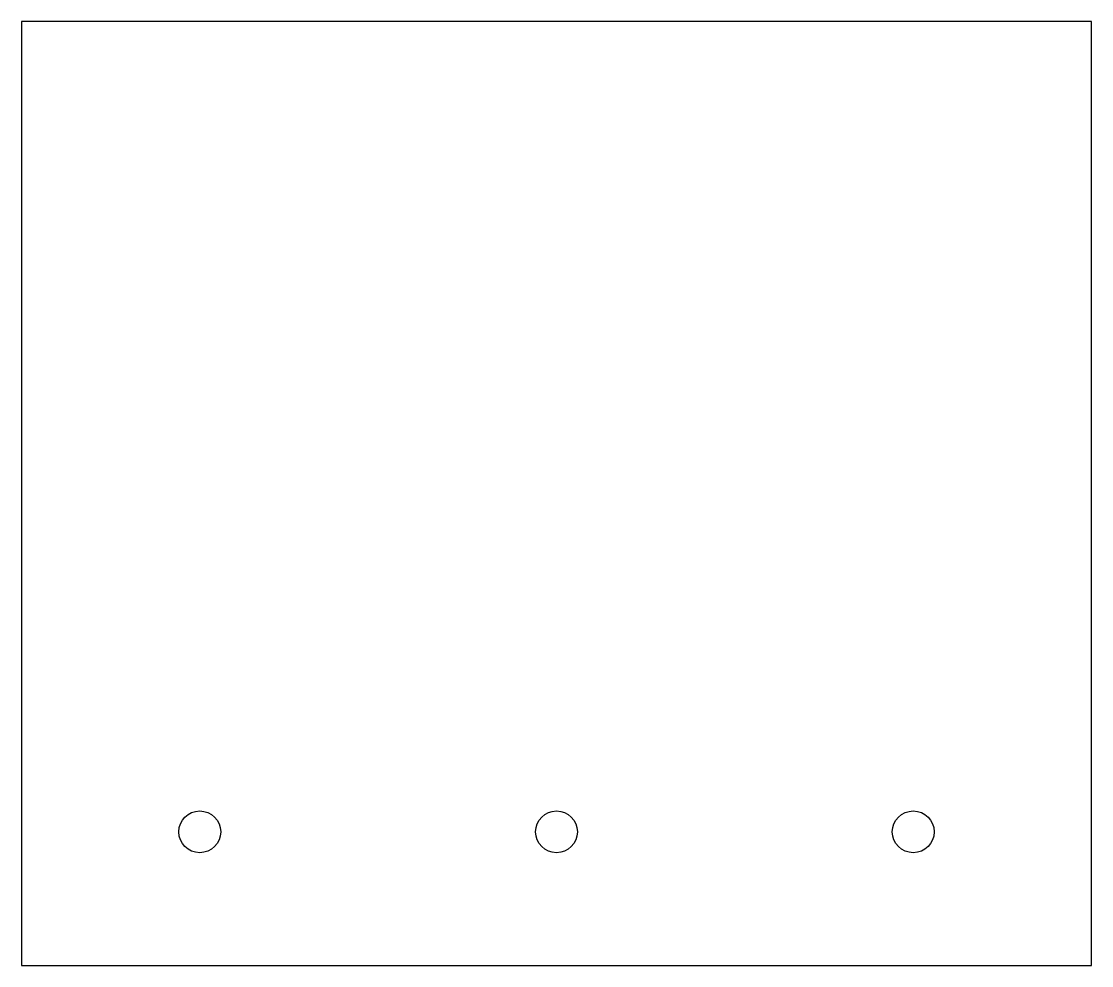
# Model space of a CAD drawing. Extents: x 0 to 24, y 0 to 21.2.
import ezdxf

# ---------------------------------------------------------------- set-up
doc = ezdxf.new("R2010")
doc.units = 0
doc.header["$MEASUREMENT"] = 0
for name, color, linetype in [('15', 4, 'CONTINUOUS'), ('BURN', 1, 'CONTINUOUS'), ('SCRIBE', 1, 'CONTINUOUS'), ('SLOTOVERLAY', 7, 'CONTINUOUS')]:
    doc.layers.add(name, color=color, linetype=linetype)

msp = doc.modelspace()

# ---------------------------------------------------------------- linework, layer by layer
at = {"layer": '15'}
for centre in [(4, 3), (12, 3), (20, 3)]:
    msp.add_circle(centre, 0.469, dxfattribs=at)
at = {"layer": 'BURN'}
for p, q in [((24, 21.175), (0, 21.175)), ((0, 21.175), (0, 0)), ((24, 0), (24, 21.175)), ((0, 0), (24, 0))]:
    msp.add_line(p, q, dxfattribs=at)
at = {"layer": 'SCRIBE'}
for centre in [(1, 13.587), (23, 13.587)]:
    msp.add_circle(centre, 0, dxfattribs=at)
at = {"layer": 'SLOTOVERLAY'}
for centre in [(4, 3), (12, 3), (20, 3)]:
    msp.add_circle(centre, 0.469, dxfattribs=at)

doc.saveas('drawing.dxf')
